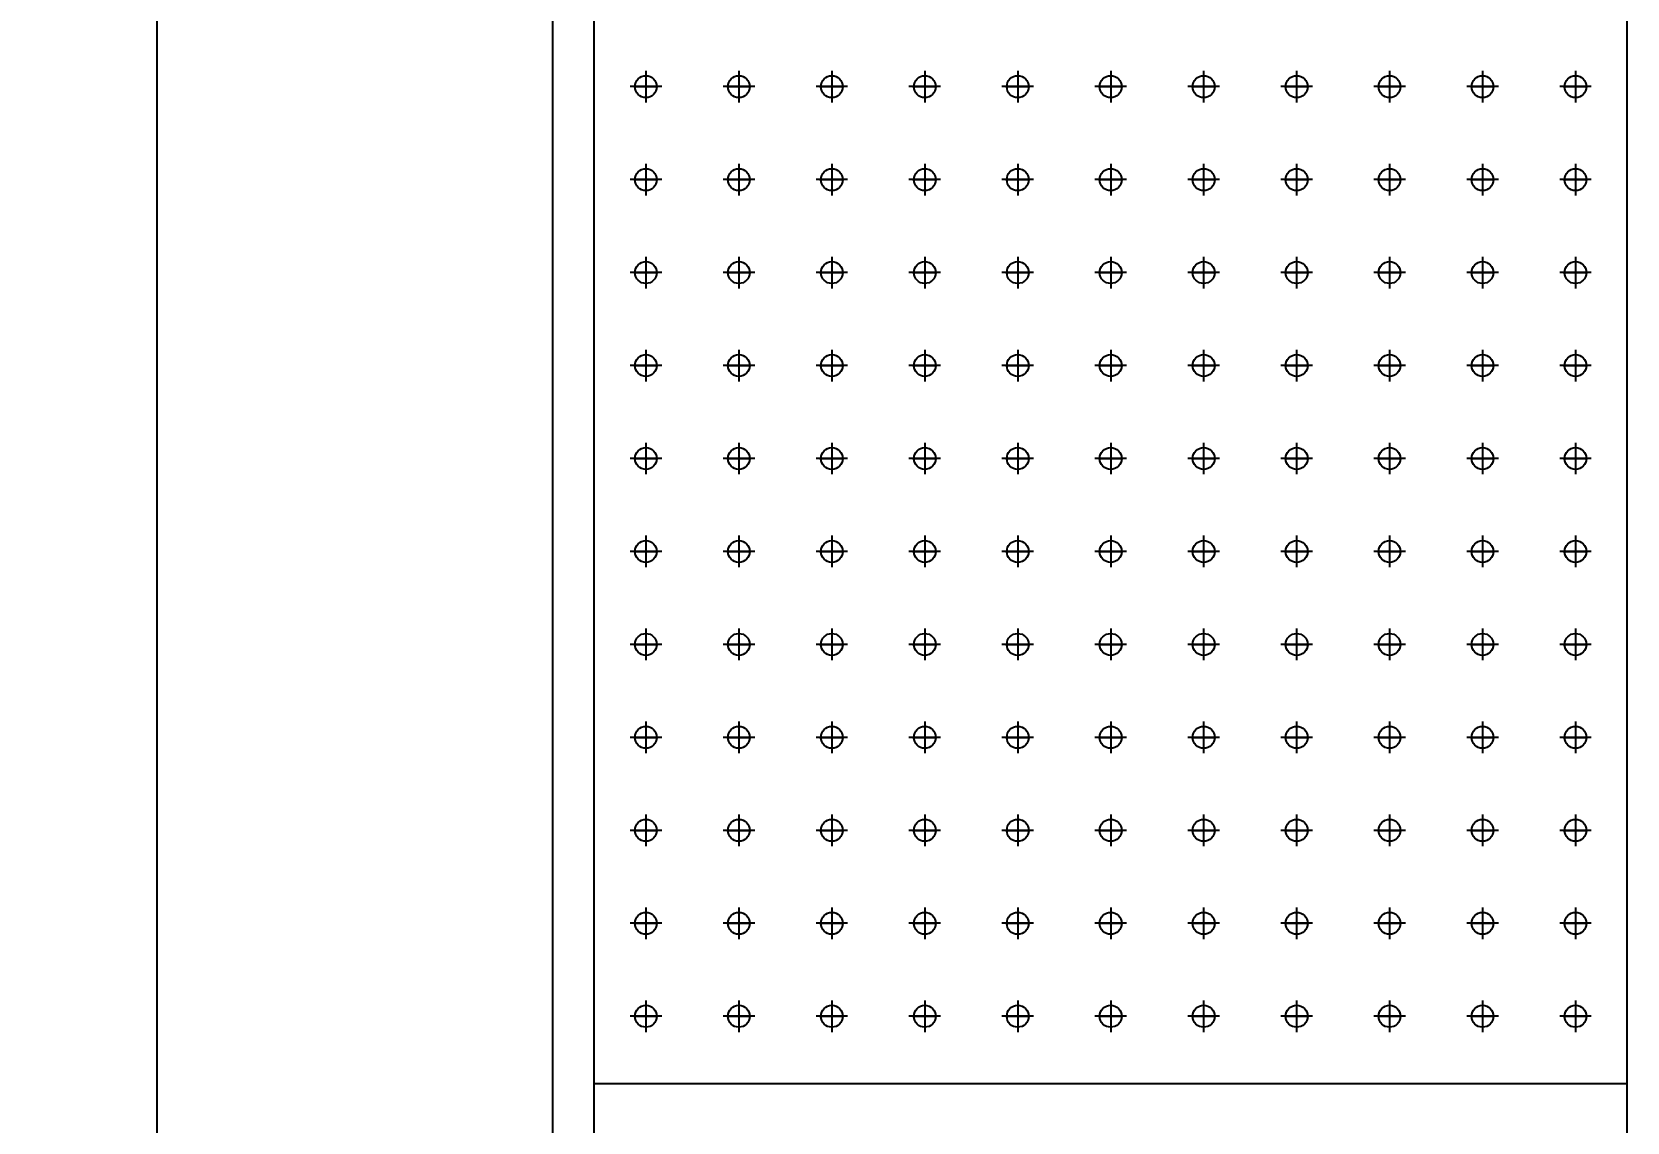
# Model space of a CAD drawing. Header units: millimetres. Extents: x -5717 to 18496, y -1212 to 15910.
# Drawn here: x -2656 to -1112, y 11928 to 12983 of the extents above; entities that cross this region are included whole.
import ezdxf

# ---------------------------------------------------------------- set-up
doc = ezdxf.new("R2010")
doc.units = ezdxf.units.MM
doc.linetypes.add('CENTER', pattern=[2, 1.25, -0.25, 0.25, -0.25])
doc.layers.get('DEFPOINTS').update_dxf_attribs({"color": 143})
doc.layers.add('CENTER', color=1, linetype='CENTER')
doc.layers.add('냉각탑_dim', color=1, linetype='Continuous')
doc.styles.add('HY울릉도L', font='')
doc.styles.get('HY울릉도L').set_extended_font_data('HY울릉도L')
doc.dimstyles.new('성지DIM', dxfattribs={"dimtxt": 3.5, "dimasz": 3, "dimexe": 1, "dimexo": 2.5, "dimgap": 2, "dimtad": 1, "dimdec": 0, "dimzin": 3, "dimdsep": 46, "dimtxsty": 'HY울릉도L', "dimblk": 'ARCHTICK', "dimcen": -2, "dimclrd": 256, "dimclre": 256, "dimclrt": 7, "dimadec": 0, "dimazin": 0, "dimtfac": 1, "dimtdec": 0, "dimtofl": 0, "dimtmove": 0, "dimatfit": 3, "dimfxl": 1, "dimtolj": 1, "dimtzin": 0, "dimlwe": -1, "dimarcsym": 0})

# ---------------------------------------------------------------- blocks, each defined once
blk = doc.blocks.new('_ArchTick')
at = {"color": 0, "linetype": 'ByBlock', "const_width": 0.15}
blk.add_lwpolyline([(-0.5, -0.5), (0.5, 0.5)], dxfattribs=at)
blk = doc.blocks.new('*D13')
at = {"layer": 'DEFPOINTS', "color": 0, "transparency": 16777216}
for p in [(-2152, 13515.4), (-2535.5, 9915.4), (-2152, 9915.4)]:
    blk.add_point(p, dxfattribs=at)
at = {"layer": '냉각탑_dim', "transparency": 16777216}
for p, q in [((-2202, 13515.4), (-2555.5, 13515.4)), ((-2202, 9915.4), (-2555.5, 9915.4))]:
    blk.add_line(p, q, dxfattribs=at)
at = {"layer": '냉각탑_dim', "lineweight": -2, "transparency": 16777216}
blk.add_line((-2535.5, 13515.4), (-2535.5, 9915.4), dxfattribs=at)
at = {"layer": '냉각탑_dim', "lineweight": -2, "transparency": 16777216, "xscale": 60, "yscale": 60, "zscale": 60}
for p, rotation in [((-2535.5, 13515.4), 90), ((-2535.5, 9915.4), 270)]:
    blk.add_blockref('_ArchTick', p, dxfattribs=dict(at, rotation=rotation))
at = {"layer": '냉각탑_dim', "color": 7, "transparency": 16777216, "insert": (-2610.5, 11715.4), "char_height": 70, "attachment_point": 5, "rotation": 90, "style": 'HY울릉도L'}
blk.add_mtext('\\A1;3600', dxfattribs=at)

msp = doc.modelspace()

# ---------------------------------------------------------------- linework, layer by layer
at = {"color": 3}
for p, q in [((-2152, 9915.4), (-2152, 13515.4)), ((-2112, 9955.4), (-2112, 13475.4)), ((-1112, 9955.4), (-1112, 13475.4)), ((-2112, 11965.4), (-1112, 11965.4))]:
    msp.add_line(p, q, dxfattribs=at)
for centre in [(-2062, 12930.4), (-1972, 12930.4), (-1882, 12930.4), (-1792, 12930.4), (-1702, 12930.4), (-1612, 12930.4), (-1522, 12930.4), (-1432, 12930.4), (-1342, 12930.4), (-1252, 12930.4), (-1162, 12930.4), (-2062, 12840.4), (-1972, 12840.4), (-1882, 12840.4), (-1792, 12840.4), (-1702, 12840.4), (-1612, 12840.4), (-1522, 12840.4), (-1432, 12840.4), (-1342, 12840.4), (-1252, 12840.4), (-1162, 12840.4), (-2062, 12750.4), (-1972, 12750.4), (-1882, 12750.4), (-1792, 12750.4), (-1702, 12750.4), (-1612, 12750.4), (-1522, 12750.4), (-1432, 12750.4), (-1342, 12750.4), (-1252, 12750.4), (-1162, 12750.4), (-2062, 12660.4), (-1972, 12660.4), (-1882, 12660.4), (-1792, 12660.4), (-1702, 12660.4), (-1612, 12660.4), (-1522, 12660.4), (-1432, 12660.4), (-1342, 12660.4), (-1252, 12660.4), (-1162, 12660.4), (-2062, 12570.4), (-1972, 12570.4), (-1882, 12570.4), (-1792, 12570.4), (-1702, 12570.4), (-1612, 12570.4), (-1522, 12570.4), (-1432, 12570.4), (-1342, 12570.4), (-1252, 12570.4), (-1162, 12570.4), (-2062, 12480.4), (-1972, 12480.4), (-1882, 12480.4), (-1792, 12480.4), (-1702, 12480.4), (-1612, 12480.4), (-1522, 12480.4), (-1432, 12480.4), (-1342, 12480.4), (-1252, 12480.4), (-1162, 12480.4), (-2062, 12390.4), (-1972, 12390.4), (-1882, 12390.4), (-1792, 12390.4), (-1702, 12390.4), (-1612, 12390.4), (-1522, 12390.4), (-1432, 12390.4), (-1342, 12390.4), (-1252, 12390.4), (-1162, 12390.4), (-2062, 12300.4), (-1972, 12300.4), (-1882, 12300.4), (-1792, 12300.4), (-1702, 12300.4), (-1612, 12300.4), (-1522, 12300.4), (-1432, 12300.4), (-1342, 12300.4), (-1252, 12300.4), (-1162, 12300.4), (-2062, 12210.4), (-1972, 12210.4), (-1882, 12210.4), (-1792, 12210.4), (-1702, 12210.4), (-1612, 12210.4), (-1522, 12210.4), (-1432, 12210.4), (-1342, 12210.4), (-1252, 12210.4), (-1162, 12210.4), (-2062, 12120.4), (-1972, 12120.4), (-1882, 12120.4), (-1792, 12120.4), (-1702, 12120.4), (-1612, 12120.4), (-1522, 12120.4), (-1432, 12120.4), (-1342, 12120.4), (-1252, 12120.4), (-1162, 12120.4), (-2062, 12030.4), (-1972, 12030.4), (-1882, 12030.4), (-1792, 12030.4), (-1702, 12030.4), (-1612, 12030.4), (-1522, 12030.4), (-1432, 12030.4), (-1342, 12030.4), (-1252, 12030.4), (-1162, 12030.4)]:
    msp.add_circle(centre, 10.6)
at = {"layer": 'CENTER', "linetype": 'CENTER', "ltscale": 50}
for p, q in [((-2062, 12945.7), (-2062, 12915.1)), ((-1972, 12945.7), (-1972, 12915.1)), ((-1882, 12945.7), (-1882, 12915.1)), ((-1792, 12945.7), (-1792, 12915.1)), ((-1702, 12945.7), (-1702, 12915.1)), ((-1612, 12945.7), (-1612, 12915.1)), ((-1522, 12945.7), (-1522, 12915.1)), ((-1432, 12945.7), (-1432, 12915.1)), ((-1342, 12945.7), (-1342, 12915.1)), ((-1252, 12945.7), (-1252, 12915.1)), ((-1162, 12945.7), (-1162, 12915.1)), ((-2046.7, 12930.4), (-2077.3, 12930.4)), ((-2073.8, 12930.4), (-2050.3, 12930.4)), ((-2050.3, 12930.4), (-2073.8, 12930.4)), ((-2073.8, 12930.4), (-2050.3, 12930.4)), ((-2062, 12942.2), (-2062, 12918.7)), ((-1956.7, 12930.4), (-1987.3, 12930.4)), ((-1983.8, 12930.4), (-1960.3, 12930.4)), ((-1960.3, 12930.4), (-1983.8, 12930.4)), ((-1983.8, 12930.4), (-1960.3, 12930.4)), ((-1972, 12942.2), (-1972, 12918.7)), ((-1866.7, 12930.4), (-1897.3, 12930.4)), ((-1893.8, 12930.4), (-1870.3, 12930.4)), ((-1870.3, 12930.4), (-1893.8, 12930.4)), ((-1893.8, 12930.4), (-1870.3, 12930.4)), ((-1882, 12942.2), (-1882, 12918.7)), ((-1776.7, 12930.4), (-1807.3, 12930.4)), ((-1803.8, 12930.4), (-1780.3, 12930.4)), ((-1780.3, 12930.4), (-1803.8, 12930.4)), ((-1803.8, 12930.4), (-1780.3, 12930.4)), ((-1792, 12942.2), (-1792, 12918.7)), ((-1686.7, 12930.4), (-1717.3, 12930.4)), ((-1713.8, 12930.4), (-1690.3, 12930.4)), ((-1690.3, 12930.4), (-1713.8, 12930.4)), ((-1713.8, 12930.4), (-1690.3, 12930.4)), ((-1702, 12942.2), (-1702, 12918.7)), ((-1596.7, 12930.4), (-1627.3, 12930.4)), ((-1623.8, 12930.4), (-1600.3, 12930.4)), ((-1600.3, 12930.4), (-1623.8, 12930.4)), ((-1623.8, 12930.4), (-1600.3, 12930.4)), ((-1612, 12942.2), (-1612, 12918.7)), ((-1506.7, 12930.4), (-1537.3, 12930.4)), ((-1533.8, 12930.4), (-1510.3, 12930.4)), ((-1510.3, 12930.4), (-1533.8, 12930.4)), ((-1533.8, 12930.4), (-1510.3, 12930.4)), ((-1522, 12942.2), (-1522, 12918.7)), ((-1416.7, 12930.4), (-1447.3, 12930.4)), ((-1443.8, 12930.4), (-1420.3, 12930.4)), ((-1420.3, 12930.4), (-1443.8, 12930.4)), ((-1443.8, 12930.4), (-1420.3, 12930.4)), ((-1432, 12942.2), (-1432, 12918.7)), ((-1326.7, 12930.4), (-1357.3, 12930.4)), ((-1353.8, 12930.4), (-1330.3, 12930.4)), ((-1330.3, 12930.4), (-1353.8, 12930.4)), ((-1353.8, 12930.4), (-1330.3, 12930.4)), ((-1342, 12942.2), (-1342, 12918.7)), ((-1236.7, 12930.4), (-1267.3, 12930.4)), ((-1263.8, 12930.4), (-1240.3, 12930.4)), ((-1240.3, 12930.4), (-1263.8, 12930.4)), ((-1263.8, 12930.4), (-1240.3, 12930.4)), ((-1252, 12942.2), (-1252, 12918.7)), ((-1146.7, 12930.4), (-1177.3, 12930.4)), ((-1173.8, 12930.4), (-1150.3, 12930.4)), ((-1150.3, 12930.4), (-1173.8, 12930.4)), ((-1173.8, 12930.4), (-1150.3, 12930.4)), ((-1162, 12942.2), (-1162, 12918.7)), ((-2062, 12855.7), (-2062, 12825.1)), ((-2062, 12852.2), (-2062, 12828.7)), ((-1972, 12855.7), (-1972, 12825.1)), ((-1972, 12852.2), (-1972, 12828.7)), ((-1882, 12855.7), (-1882, 12825.1)), ((-1882, 12852.2), (-1882, 12828.7)), ((-1792, 12855.7), (-1792, 12825.1)), ((-1792, 12852.2), (-1792, 12828.7)), ((-1702, 12855.7), (-1702, 12825.1)), ((-1702, 12852.2), (-1702, 12828.7)), ((-1612, 12855.7), (-1612, 12825.1)), ((-1612, 12852.2), (-1612, 12828.7)), ((-1522, 12855.7), (-1522, 12825.1)), ((-1522, 12852.2), (-1522, 12828.7)), ((-1432, 12855.7), (-1432, 12825.1)), ((-1432, 12852.2), (-1432, 12828.7)), ((-1342, 12855.7), (-1342, 12825.1)), ((-1342, 12852.2), (-1342, 12828.7)), ((-1252, 12855.7), (-1252, 12825.1)), ((-1252, 12852.2), (-1252, 12828.7)), ((-1162, 12855.7), (-1162, 12825.1)), ((-1162, 12852.2), (-1162, 12828.7)), ((-2046.7, 12840.4), (-2077.3, 12840.4)), ((-2073.8, 12840.4), (-2050.3, 12840.4)), ((-2050.3, 12840.4), (-2073.8, 12840.4)), ((-2073.8, 12840.4), (-2050.3, 12840.4)), ((-1956.7, 12840.4), (-1987.3, 12840.4)), ((-1983.8, 12840.4), (-1960.3, 12840.4)), ((-1960.3, 12840.4), (-1983.8, 12840.4)), ((-1983.8, 12840.4), (-1960.3, 12840.4)), ((-1866.7, 12840.4), (-1897.3, 12840.4)), ((-1893.8, 12840.4), (-1870.3, 12840.4)), ((-1870.3, 12840.4), (-1893.8, 12840.4)), ((-1893.8, 12840.4), (-1870.3, 12840.4)), ((-1776.7, 12840.4), (-1807.3, 12840.4)), ((-1803.8, 12840.4), (-1780.3, 12840.4)), ((-1780.3, 12840.4), (-1803.8, 12840.4)), ((-1803.8, 12840.4), (-1780.3, 12840.4)), ((-1686.7, 12840.4), (-1717.3, 12840.4)), ((-1713.8, 12840.4), (-1690.3, 12840.4)), ((-1690.3, 12840.4), (-1713.8, 12840.4)), ((-1713.8, 12840.4), (-1690.3, 12840.4)), ((-1596.7, 12840.4), (-1627.3, 12840.4)), ((-1623.8, 12840.4), (-1600.3, 12840.4)), ((-1600.3, 12840.4), (-1623.8, 12840.4)), ((-1623.8, 12840.4), (-1600.3, 12840.4)), ((-1506.7, 12840.4), (-1537.3, 12840.4)), ((-1533.8, 12840.4), (-1510.3, 12840.4)), ((-1510.3, 12840.4), (-1533.8, 12840.4)), ((-1533.8, 12840.4), (-1510.3, 12840.4)), ((-1416.7, 12840.4), (-1447.3, 12840.4)), ((-1443.8, 12840.4), (-1420.3, 12840.4)), ((-1420.3, 12840.4), (-1443.8, 12840.4)), ((-1443.8, 12840.4), (-1420.3, 12840.4)), ((-1326.7, 12840.4), (-1357.3, 12840.4)), ((-1353.8, 12840.4), (-1330.3, 12840.4)), ((-1330.3, 12840.4), (-1353.8, 12840.4)), ((-1353.8, 12840.4), (-1330.3, 12840.4)), ((-1236.7, 12840.4), (-1267.3, 12840.4)), ((-1263.8, 12840.4), (-1240.3, 12840.4)), ((-1240.3, 12840.4), (-1263.8, 12840.4)), ((-1263.8, 12840.4), (-1240.3, 12840.4)), ((-1146.7, 12840.4), (-1177.3, 12840.4)), ((-1173.8, 12840.4), (-1150.3, 12840.4)), ((-1150.3, 12840.4), (-1173.8, 12840.4)), ((-1173.8, 12840.4), (-1150.3, 12840.4)), ((-2062, 12765.7), (-2062, 12735.1)), ((-2062, 12762.2), (-2062, 12738.7)), ((-1972, 12765.7), (-1972, 12735.1)), ((-1972, 12762.2), (-1972, 12738.7)), ((-1882, 12765.7), (-1882, 12735.1)), ((-1882, 12762.2), (-1882, 12738.7)), ((-1792, 12765.7), (-1792, 12735.1)), ((-1792, 12762.2), (-1792, 12738.7)), ((-1702, 12765.7), (-1702, 12735.1)), ((-1702, 12762.2), (-1702, 12738.7)), ((-1612, 12765.7), (-1612, 12735.1)), ((-1612, 12762.2), (-1612, 12738.7)), ((-1522, 12765.7), (-1522, 12735.1)), ((-1522, 12762.2), (-1522, 12738.7)), ((-1432, 12765.7), (-1432, 12735.1)), ((-1432, 12762.2), (-1432, 12738.7)), ((-1342, 12765.7), (-1342, 12735.1)), ((-1342, 12762.2), (-1342, 12738.7)), ((-1252, 12765.7), (-1252, 12735.1)), ((-1252, 12762.2), (-1252, 12738.7)), ((-1162, 12765.7), (-1162, 12735.1)), ((-1162, 12762.2), (-1162, 12738.7)), ((-2046.7, 12750.4), (-2077.3, 12750.4)), ((-2073.8, 12750.4), (-2050.3, 12750.4)), ((-2050.3, 12750.4), (-2073.8, 12750.4)), ((-2073.8, 12750.4), (-2050.3, 12750.4)), ((-1956.7, 12750.4), (-1987.3, 12750.4)), ((-1983.8, 12750.4), (-1960.3, 12750.4)), ((-1960.3, 12750.4), (-1983.8, 12750.4)), ((-1983.8, 12750.4), (-1960.3, 12750.4)), ((-1866.7, 12750.4), (-1897.3, 12750.4)), ((-1893.8, 12750.4), (-1870.3, 12750.4)), ((-1870.3, 12750.4), (-1893.8, 12750.4)), ((-1893.8, 12750.4), (-1870.3, 12750.4)), ((-1776.7, 12750.4), (-1807.3, 12750.4)), ((-1803.8, 12750.4), (-1780.3, 12750.4)), ((-1780.3, 12750.4), (-1803.8, 12750.4)), ((-1803.8, 12750.4), (-1780.3, 12750.4)), ((-1686.7, 12750.4), (-1717.3, 12750.4)), ((-1713.8, 12750.4), (-1690.3, 12750.4)), ((-1690.3, 12750.4), (-1713.8, 12750.4)), ((-1713.8, 12750.4), (-1690.3, 12750.4)), ((-1596.7, 12750.4), (-1627.3, 12750.4)), ((-1623.8, 12750.4), (-1600.3, 12750.4)), ((-1600.3, 12750.4), (-1623.8, 12750.4)), ((-1623.8, 12750.4), (-1600.3, 12750.4)), ((-1506.7, 12750.4), (-1537.3, 12750.4)), ((-1533.8, 12750.4), (-1510.3, 12750.4)), ((-1510.3, 12750.4), (-1533.8, 12750.4)), ((-1533.8, 12750.4), (-1510.3, 12750.4)), ((-1416.7, 12750.4), (-1447.3, 12750.4)), ((-1443.8, 12750.4), (-1420.3, 12750.4)), ((-1420.3, 12750.4), (-1443.8, 12750.4)), ((-1443.8, 12750.4), (-1420.3, 12750.4)), ((-1326.7, 12750.4), (-1357.3, 12750.4)), ((-1353.8, 12750.4), (-1330.3, 12750.4)), ((-1330.3, 12750.4), (-1353.8, 12750.4)), ((-1353.8, 12750.4), (-1330.3, 12750.4)), ((-1236.7, 12750.4), (-1267.3, 12750.4)), ((-1263.8, 12750.4), (-1240.3, 12750.4)), ((-1240.3, 12750.4), (-1263.8, 12750.4)), ((-1263.8, 12750.4), (-1240.3, 12750.4)), ((-1146.7, 12750.4), (-1177.3, 12750.4)), ((-1173.8, 12750.4), (-1150.3, 12750.4)), ((-1150.3, 12750.4), (-1173.8, 12750.4)), ((-1173.8, 12750.4), (-1150.3, 12750.4)), ((-2062, 12675.7), (-2062, 12645.1)), ((-2062, 12672.2), (-2062, 12648.7)), ((-1972, 12675.7), (-1972, 12645.1)), ((-1972, 12672.2), (-1972, 12648.7)), ((-1882, 12675.7), (-1882, 12645.1)), ((-1882, 12672.2), (-1882, 12648.7)), ((-1792, 12675.7), (-1792, 12645.1)), ((-1792, 12672.2), (-1792, 12648.7)), ((-1702, 12675.7), (-1702, 12645.1)), ((-1702, 12672.2), (-1702, 12648.7)), ((-1612, 12675.7), (-1612, 12645.1)), ((-1612, 12672.2), (-1612, 12648.7)), ((-1522, 12675.7), (-1522, 12645.1)), ((-1522, 12672.2), (-1522, 12648.7)), ((-1432, 12675.7), (-1432, 12645.1)), ((-1432, 12672.2), (-1432, 12648.7)), ((-1342, 12675.7), (-1342, 12645.1)), ((-1342, 12672.2), (-1342, 12648.7)), ((-1252, 12675.7), (-1252, 12645.1)), ((-1252, 12672.2), (-1252, 12648.7)), ((-1162, 12675.7), (-1162, 12645.1)), ((-1162, 12672.2), (-1162, 12648.7)), ((-2046.7, 12660.4), (-2077.3, 12660.4)), ((-2073.8, 12660.4), (-2050.3, 12660.4)), ((-2050.3, 12660.4), (-2073.8, 12660.4)), ((-2073.8, 12660.4), (-2050.3, 12660.4)), ((-1956.7, 12660.4), (-1987.3, 12660.4)), ((-1983.8, 12660.4), (-1960.3, 12660.4)), ((-1960.3, 12660.4), (-1983.8, 12660.4)), ((-1983.8, 12660.4), (-1960.3, 12660.4)), ((-1866.7, 12660.4), (-1897.3, 12660.4)), ((-1893.8, 12660.4), (-1870.3, 12660.4)), ((-1870.3, 12660.4), (-1893.8, 12660.4)), ((-1893.8, 12660.4), (-1870.3, 12660.4)), ((-1776.7, 12660.4), (-1807.3, 12660.4)), ((-1803.8, 12660.4), (-1780.3, 12660.4)), ((-1780.3, 12660.4), (-1803.8, 12660.4)), ((-1803.8, 12660.4), (-1780.3, 12660.4)), ((-1686.7, 12660.4), (-1717.3, 12660.4)), ((-1713.8, 12660.4), (-1690.3, 12660.4)), ((-1690.3, 12660.4), (-1713.8, 12660.4)), ((-1713.8, 12660.4), (-1690.3, 12660.4)), ((-1596.7, 12660.4), (-1627.3, 12660.4)), ((-1623.8, 12660.4), (-1600.3, 12660.4)), ((-1600.3, 12660.4), (-1623.8, 12660.4)), ((-1623.8, 12660.4), (-1600.3, 12660.4)), ((-1506.7, 12660.4), (-1537.3, 12660.4)), ((-1533.8, 12660.4), (-1510.3, 12660.4)), ((-1510.3, 12660.4), (-1533.8, 12660.4)), ((-1533.8, 12660.4), (-1510.3, 12660.4)), ((-1416.7, 12660.4), (-1447.3, 12660.4)), ((-1443.8, 12660.4), (-1420.3, 12660.4)), ((-1420.3, 12660.4), (-1443.8, 12660.4)), ((-1443.8, 12660.4), (-1420.3, 12660.4)), ((-1326.7, 12660.4), (-1357.3, 12660.4)), ((-1353.8, 12660.4), (-1330.3, 12660.4)), ((-1330.3, 12660.4), (-1353.8, 12660.4)), ((-1353.8, 12660.4), (-1330.3, 12660.4)), ((-1236.7, 12660.4), (-1267.3, 12660.4)), ((-1263.8, 12660.4), (-1240.3, 12660.4)), ((-1240.3, 12660.4), (-1263.8, 12660.4)), ((-1263.8, 12660.4), (-1240.3, 12660.4)), ((-1146.7, 12660.4), (-1177.3, 12660.4)), ((-1173.8, 12660.4), (-1150.3, 12660.4)), ((-1150.3, 12660.4), (-1173.8, 12660.4)), ((-1173.8, 12660.4), (-1150.3, 12660.4)), ((-2062, 12585.7), (-2062, 12555.1)), ((-2062, 12582.2), (-2062, 12558.7)), ((-1972, 12585.7), (-1972, 12555.1)), ((-1972, 12582.2), (-1972, 12558.7)), ((-1882, 12585.7), (-1882, 12555.1)), ((-1882, 12582.2), (-1882, 12558.7)), ((-1792, 12585.7), (-1792, 12555.1)), ((-1792, 12582.2), (-1792, 12558.7)), ((-1702, 12585.7), (-1702, 12555.1)), ((-1702, 12582.2), (-1702, 12558.7)), ((-1612, 12585.7), (-1612, 12555.1)), ((-1612, 12582.2), (-1612, 12558.7)), ((-1522, 12585.7), (-1522, 12555.1)), ((-1522, 12582.2), (-1522, 12558.7)), ((-1432, 12585.7), (-1432, 12555.1)), ((-1432, 12582.2), (-1432, 12558.7)), ((-1342, 12585.7), (-1342, 12555.1)), ((-1342, 12582.2), (-1342, 12558.7)), ((-1252, 12585.7), (-1252, 12555.1)), ((-1252, 12582.2), (-1252, 12558.7)), ((-1162, 12585.7), (-1162, 12555.1)), ((-1162, 12582.2), (-1162, 12558.7)), ((-2046.7, 12570.4), (-2077.3, 12570.4)), ((-2073.8, 12570.4), (-2050.3, 12570.4)), ((-2050.3, 12570.4), (-2073.8, 12570.4)), ((-2073.8, 12570.4), (-2050.3, 12570.4)), ((-1956.7, 12570.4), (-1987.3, 12570.4)), ((-1983.8, 12570.4), (-1960.3, 12570.4)), ((-1960.3, 12570.4), (-1983.8, 12570.4)), ((-1983.8, 12570.4), (-1960.3, 12570.4)), ((-1866.7, 12570.4), (-1897.3, 12570.4)), ((-1893.8, 12570.4), (-1870.3, 12570.4)), ((-1870.3, 12570.4), (-1893.8, 12570.4)), ((-1893.8, 12570.4), (-1870.3, 12570.4)), ((-1776.7, 12570.4), (-1807.3, 12570.4)), ((-1803.8, 12570.4), (-1780.3, 12570.4)), ((-1780.3, 12570.4), (-1803.8, 12570.4)), ((-1803.8, 12570.4), (-1780.3, 12570.4)), ((-1686.7, 12570.4), (-1717.3, 12570.4)), ((-1713.8, 12570.4), (-1690.3, 12570.4)), ((-1690.3, 12570.4), (-1713.8, 12570.4)), ((-1713.8, 12570.4), (-1690.3, 12570.4)), ((-1596.7, 12570.4), (-1627.3, 12570.4)), ((-1623.8, 12570.4), (-1600.3, 12570.4)), ((-1600.3, 12570.4), (-1623.8, 12570.4)), ((-1623.8, 12570.4), (-1600.3, 12570.4)), ((-1506.7, 12570.4), (-1537.3, 12570.4)), ((-1533.8, 12570.4), (-1510.3, 12570.4)), ((-1510.3, 12570.4), (-1533.8, 12570.4)), ((-1533.8, 12570.4), (-1510.3, 12570.4)), ((-1416.7, 12570.4), (-1447.3, 12570.4)), ((-1443.8, 12570.4), (-1420.3, 12570.4)), ((-1420.3, 12570.4), (-1443.8, 12570.4)), ((-1443.8, 12570.4), (-1420.3, 12570.4)), ((-1326.7, 12570.4), (-1357.3, 12570.4)), ((-1353.8, 12570.4), (-1330.3, 12570.4)), ((-1330.3, 12570.4), (-1353.8, 12570.4)), ((-1353.8, 12570.4), (-1330.3, 12570.4)), ((-1236.7, 12570.4), (-1267.3, 12570.4)), ((-1263.8, 12570.4), (-1240.3, 12570.4)), ((-1240.3, 12570.4), (-1263.8, 12570.4)), ((-1263.8, 12570.4), (-1240.3, 12570.4)), ((-1146.7, 12570.4), (-1177.3, 12570.4)), ((-1173.8, 12570.4), (-1150.3, 12570.4)), ((-1150.3, 12570.4), (-1173.8, 12570.4)), ((-1173.8, 12570.4), (-1150.3, 12570.4)), ((-2062, 12495.7), (-2062, 12465.1)), ((-1972, 12495.7), (-1972, 12465.1)), ((-1882, 12495.7), (-1882, 12465.1)), ((-1792, 12495.7), (-1792, 12465.1)), ((-1702, 12495.7), (-1702, 12465.1)), ((-1612, 12495.7), (-1612, 12465.1)), ((-1522, 12495.7), (-1522, 12465.1)), ((-1432, 12495.7), (-1432, 12465.1)), ((-1342, 12495.7), (-1342, 12465.1)), ((-1252, 12495.7), (-1252, 12465.1)), ((-1162, 12495.7), (-1162, 12465.1)), ((-2046.7, 12480.4), (-2077.3, 12480.4)), ((-2073.8, 12480.4), (-2050.3, 12480.4)), ((-2050.3, 12480.4), (-2073.8, 12480.4)), ((-2073.8, 12480.4), (-2050.3, 12480.4)), ((-2062, 12492.2), (-2062, 12468.7)), ((-1956.7, 12480.4), (-1987.3, 12480.4)), ((-1983.8, 12480.4), (-1960.3, 12480.4)), ((-1960.3, 12480.4), (-1983.8, 12480.4)), ((-1983.8, 12480.4), (-1960.3, 12480.4)), ((-1972, 12492.2), (-1972, 12468.7)), ((-1866.7, 12480.4), (-1897.3, 12480.4)), ((-1893.8, 12480.4), (-1870.3, 12480.4)), ((-1870.3, 12480.4), (-1893.8, 12480.4)), ((-1893.8, 12480.4), (-1870.3, 12480.4)), ((-1882, 12492.2), (-1882, 12468.7)), ((-1776.7, 12480.4), (-1807.3, 12480.4)), ((-1803.8, 12480.4), (-1780.3, 12480.4)), ((-1780.3, 12480.4), (-1803.8, 12480.4)), ((-1803.8, 12480.4), (-1780.3, 12480.4)), ((-1792, 12492.2), (-1792, 12468.7)), ((-1686.7, 12480.4), (-1717.3, 12480.4)), ((-1713.8, 12480.4), (-1690.3, 12480.4)), ((-1690.3, 12480.4), (-1713.8, 12480.4)), ((-1713.8, 12480.4), (-1690.3, 12480.4)), ((-1702, 12492.2), (-1702, 12468.7)), ((-1596.7, 12480.4), (-1627.3, 12480.4)), ((-1623.8, 12480.4), (-1600.3, 12480.4)), ((-1600.3, 12480.4), (-1623.8, 12480.4)), ((-1623.8, 12480.4), (-1600.3, 12480.4)), ((-1612, 12492.2), (-1612, 12468.7)), ((-1506.7, 12480.4), (-1537.3, 12480.4)), ((-1533.8, 12480.4), (-1510.3, 12480.4)), ((-1510.3, 12480.4), (-1533.8, 12480.4)), ((-1533.8, 12480.4), (-1510.3, 12480.4)), ((-1522, 12492.2), (-1522, 12468.7)), ((-1416.7, 12480.4), (-1447.3, 12480.4)), ((-1443.8, 12480.4), (-1420.3, 12480.4)), ((-1420.3, 12480.4), (-1443.8, 12480.4)), ((-1443.8, 12480.4), (-1420.3, 12480.4)), ((-1432, 12492.2), (-1432, 12468.7)), ((-1326.7, 12480.4), (-1357.3, 12480.4)), ((-1353.8, 12480.4), (-1330.3, 12480.4)), ((-1330.3, 12480.4), (-1353.8, 12480.4)), ((-1353.8, 12480.4), (-1330.3, 12480.4)), ((-1342, 12492.2), (-1342, 12468.7)), ((-1236.7, 12480.4), (-1267.3, 12480.4)), ((-1263.8, 12480.4), (-1240.3, 12480.4)), ((-1240.3, 12480.4), (-1263.8, 12480.4)), ((-1263.8, 12480.4), (-1240.3, 12480.4)), ((-1252, 12492.2), (-1252, 12468.7)), ((-1146.7, 12480.4), (-1177.3, 12480.4)), ((-1173.8, 12480.4), (-1150.3, 12480.4)), ((-1150.3, 12480.4), (-1173.8, 12480.4)), ((-1173.8, 12480.4), (-1150.3, 12480.4)), ((-1162, 12492.2), (-1162, 12468.7)), ((-2062, 12405.7), (-2062, 12375.1)), ((-2062, 12402.2), (-2062, 12378.7)), ((-1972, 12405.7), (-1972, 12375.1)), ((-1972, 12402.2), (-1972, 12378.7)), ((-1882, 12405.7), (-1882, 12375.1)), ((-1882, 12402.2), (-1882, 12378.7)), ((-1792, 12405.7), (-1792, 12375.1)), ((-1792, 12402.2), (-1792, 12378.7)), ((-1702, 12405.7), (-1702, 12375.1)), ((-1702, 12402.2), (-1702, 12378.7)), ((-1612, 12405.7), (-1612, 12375.1)), ((-1612, 12402.2), (-1612, 12378.7)), ((-1522, 12405.7), (-1522, 12375.1)), ((-1522, 12402.2), (-1522, 12378.7)), ((-1432, 12405.7), (-1432, 12375.1)), ((-1432, 12402.2), (-1432, 12378.7)), ((-1342, 12405.7), (-1342, 12375.1)), ((-1342, 12402.2), (-1342, 12378.7)), ((-1252, 12405.7), (-1252, 12375.1)), ((-1252, 12402.2), (-1252, 12378.7)), ((-1162, 12405.7), (-1162, 12375.1)), ((-1162, 12402.2), (-1162, 12378.7)), ((-2046.7, 12390.4), (-2077.3, 12390.4)), ((-2073.8, 12390.4), (-2050.3, 12390.4)), ((-2050.3, 12390.4), (-2073.8, 12390.4)), ((-2073.8, 12390.4), (-2050.3, 12390.4)), ((-1956.7, 12390.4), (-1987.3, 12390.4)), ((-1983.8, 12390.4), (-1960.3, 12390.4)), ((-1960.3, 12390.4), (-1983.8, 12390.4)), ((-1983.8, 12390.4), (-1960.3, 12390.4)), ((-1866.7, 12390.4), (-1897.3, 12390.4)), ((-1893.8, 12390.4), (-1870.3, 12390.4)), ((-1870.3, 12390.4), (-1893.8, 12390.4)), ((-1893.8, 12390.4), (-1870.3, 12390.4)), ((-1776.7, 12390.4), (-1807.3, 12390.4)), ((-1803.8, 12390.4), (-1780.3, 12390.4)), ((-1780.3, 12390.4), (-1803.8, 12390.4)), ((-1803.8, 12390.4), (-1780.3, 12390.4)), ((-1686.7, 12390.4), (-1717.3, 12390.4)), ((-1713.8, 12390.4), (-1690.3, 12390.4)), ((-1690.3, 12390.4), (-1713.8, 12390.4)), ((-1713.8, 12390.4), (-1690.3, 12390.4)), ((-1596.7, 12390.4), (-1627.3, 12390.4)), ((-1623.8, 12390.4), (-1600.3, 12390.4)), ((-1600.3, 12390.4), (-1623.8, 12390.4)), ((-1623.8, 12390.4), (-1600.3, 12390.4)), ((-1506.7, 12390.4), (-1537.3, 12390.4)), ((-1533.8, 12390.4), (-1510.3, 12390.4)), ((-1510.3, 12390.4), (-1533.8, 12390.4)), ((-1533.8, 12390.4), (-1510.3, 12390.4)), ((-1416.7, 12390.4), (-1447.3, 12390.4)), ((-1443.8, 12390.4), (-1420.3, 12390.4)), ((-1420.3, 12390.4), (-1443.8, 12390.4)), ((-1443.8, 12390.4), (-1420.3, 12390.4)), ((-1326.7, 12390.4), (-1357.3, 12390.4)), ((-1353.8, 12390.4), (-1330.3, 12390.4)), ((-1330.3, 12390.4), (-1353.8, 12390.4)), ((-1353.8, 12390.4), (-1330.3, 12390.4)), ((-1236.7, 12390.4), (-1267.3, 12390.4)), ((-1263.8, 12390.4), (-1240.3, 12390.4)), ((-1240.3, 12390.4), (-1263.8, 12390.4)), ((-1263.8, 12390.4), (-1240.3, 12390.4)), ((-1146.7, 12390.4), (-1177.3, 12390.4)), ((-1173.8, 12390.4), (-1150.3, 12390.4)), ((-1150.3, 12390.4), (-1173.8, 12390.4)), ((-1173.8, 12390.4), (-1150.3, 12390.4)), ((-2062, 12315.7), (-2062, 12285.1)), ((-2062, 12312.2), (-2062, 12288.7)), ((-1972, 12315.7), (-1972, 12285.1)), ((-1972, 12312.2), (-1972, 12288.7)), ((-1882, 12315.7), (-1882, 12285.1)), ((-1882, 12312.2), (-1882, 12288.7)), ((-1792, 12315.7), (-1792, 12285.1)), ((-1792, 12312.2), (-1792, 12288.7)), ((-1702, 12315.7), (-1702, 12285.1)), ((-1702, 12312.2), (-1702, 12288.7)), ((-1612, 12315.7), (-1612, 12285.1)), ((-1612, 12312.2), (-1612, 12288.7)), ((-1522, 12315.7), (-1522, 12285.1)), ((-1522, 12312.2), (-1522, 12288.7)), ((-1432, 12315.7), (-1432, 12285.1)), ((-1432, 12312.2), (-1432, 12288.7)), ((-1342, 12315.7), (-1342, 12285.1)), ((-1342, 12312.2), (-1342, 12288.7)), ((-1252, 12315.7), (-1252, 12285.1)), ((-1252, 12312.2), (-1252, 12288.7)), ((-1162, 12315.7), (-1162, 12285.1)), ((-1162, 12312.2), (-1162, 12288.7)), ((-2046.7, 12300.4), (-2077.3, 12300.4)), ((-2073.8, 12300.4), (-2050.3, 12300.4)), ((-2050.3, 12300.4), (-2073.8, 12300.4)), ((-2073.8, 12300.4), (-2050.3, 12300.4)), ((-1956.7, 12300.4), (-1987.3, 12300.4)), ((-1983.8, 12300.4), (-1960.3, 12300.4)), ((-1960.3, 12300.4), (-1983.8, 12300.4)), ((-1983.8, 12300.4), (-1960.3, 12300.4)), ((-1866.7, 12300.4), (-1897.3, 12300.4)), ((-1893.8, 12300.4), (-1870.3, 12300.4)), ((-1870.3, 12300.4), (-1893.8, 12300.4)), ((-1893.8, 12300.4), (-1870.3, 12300.4)), ((-1776.7, 12300.4), (-1807.3, 12300.4)), ((-1803.8, 12300.4), (-1780.3, 12300.4)), ((-1780.3, 12300.4), (-1803.8, 12300.4)), ((-1803.8, 12300.4), (-1780.3, 12300.4)), ((-1686.7, 12300.4), (-1717.3, 12300.4)), ((-1713.8, 12300.4), (-1690.3, 12300.4)), ((-1690.3, 12300.4), (-1713.8, 12300.4)), ((-1713.8, 12300.4), (-1690.3, 12300.4)), ((-1596.7, 12300.4), (-1627.3, 12300.4)), ((-1623.8, 12300.4), (-1600.3, 12300.4)), ((-1600.3, 12300.4), (-1623.8, 12300.4)), ((-1623.8, 12300.4), (-1600.3, 12300.4)), ((-1506.7, 12300.4), (-1537.3, 12300.4)), ((-1533.8, 12300.4), (-1510.3, 12300.4)), ((-1510.3, 12300.4), (-1533.8, 12300.4)), ((-1533.8, 12300.4), (-1510.3, 12300.4)), ((-1416.7, 12300.4), (-1447.3, 12300.4)), ((-1443.8, 12300.4), (-1420.3, 12300.4)), ((-1420.3, 12300.4), (-1443.8, 12300.4)), ((-1443.8, 12300.4), (-1420.3, 12300.4)), ((-1326.7, 12300.4), (-1357.3, 12300.4)), ((-1353.8, 12300.4), (-1330.3, 12300.4)), ((-1330.3, 12300.4), (-1353.8, 12300.4)), ((-1353.8, 12300.4), (-1330.3, 12300.4)), ((-1236.7, 12300.4), (-1267.3, 12300.4)), ((-1263.8, 12300.4), (-1240.3, 12300.4)), ((-1240.3, 12300.4), (-1263.8, 12300.4)), ((-1263.8, 12300.4), (-1240.3, 12300.4)), ((-1146.7, 12300.4), (-1177.3, 12300.4)), ((-1173.8, 12300.4), (-1150.3, 12300.4)), ((-1150.3, 12300.4), (-1173.8, 12300.4)), ((-1173.8, 12300.4), (-1150.3, 12300.4)), ((-2062, 12225.7), (-2062, 12195.1)), ((-2062, 12222.2), (-2062, 12198.7)), ((-1972, 12225.7), (-1972, 12195.1)), ((-1972, 12222.2), (-1972, 12198.7)), ((-1882, 12225.7), (-1882, 12195.1)), ((-1882, 12222.2), (-1882, 12198.7)), ((-1792, 12225.7), (-1792, 12195.1)), ((-1792, 12222.2), (-1792, 12198.7)), ((-1702, 12225.7), (-1702, 12195.1)), ((-1702, 12222.2), (-1702, 12198.7)), ((-1612, 12225.7), (-1612, 12195.1)), ((-1612, 12222.2), (-1612, 12198.7)), ((-1522, 12225.7), (-1522, 12195.1)), ((-1522, 12222.2), (-1522, 12198.7)), ((-1432, 12225.7), (-1432, 12195.1)), ((-1432, 12222.2), (-1432, 12198.7)), ((-1342, 12225.7), (-1342, 12195.1)), ((-1342, 12222.2), (-1342, 12198.7)), ((-1252, 12225.7), (-1252, 12195.1)), ((-1252, 12222.2), (-1252, 12198.7)), ((-1162, 12225.7), (-1162, 12195.1)), ((-1162, 12222.2), (-1162, 12198.7)), ((-2046.7, 12210.4), (-2077.3, 12210.4)), ((-2073.8, 12210.4), (-2050.3, 12210.4)), ((-2050.3, 12210.4), (-2073.8, 12210.4)), ((-2073.8, 12210.4), (-2050.3, 12210.4)), ((-1956.7, 12210.4), (-1987.3, 12210.4)), ((-1983.8, 12210.4), (-1960.3, 12210.4)), ((-1960.3, 12210.4), (-1983.8, 12210.4)), ((-1983.8, 12210.4), (-1960.3, 12210.4)), ((-1866.7, 12210.4), (-1897.3, 12210.4)), ((-1893.8, 12210.4), (-1870.3, 12210.4)), ((-1870.3, 12210.4), (-1893.8, 12210.4)), ((-1893.8, 12210.4), (-1870.3, 12210.4)), ((-1776.7, 12210.4), (-1807.3, 12210.4)), ((-1803.8, 12210.4), (-1780.3, 12210.4)), ((-1780.3, 12210.4), (-1803.8, 12210.4)), ((-1803.8, 12210.4), (-1780.3, 12210.4)), ((-1686.7, 12210.4), (-1717.3, 12210.4)), ((-1713.8, 12210.4), (-1690.3, 12210.4)), ((-1690.3, 12210.4), (-1713.8, 12210.4)), ((-1713.8, 12210.4), (-1690.3, 12210.4)), ((-1596.7, 12210.4), (-1627.3, 12210.4)), ((-1623.8, 12210.4), (-1600.3, 12210.4)), ((-1600.3, 12210.4), (-1623.8, 12210.4)), ((-1623.8, 12210.4), (-1600.3, 12210.4)), ((-1506.7, 12210.4), (-1537.3, 12210.4)), ((-1533.8, 12210.4), (-1510.3, 12210.4)), ((-1510.3, 12210.4), (-1533.8, 12210.4)), ((-1533.8, 12210.4), (-1510.3, 12210.4)), ((-1416.7, 12210.4), (-1447.3, 12210.4)), ((-1443.8, 12210.4), (-1420.3, 12210.4)), ((-1420.3, 12210.4), (-1443.8, 12210.4)), ((-1443.8, 12210.4), (-1420.3, 12210.4)), ((-1326.7, 12210.4), (-1357.3, 12210.4)), ((-1353.8, 12210.4), (-1330.3, 12210.4)), ((-1330.3, 12210.4), (-1353.8, 12210.4)), ((-1353.8, 12210.4), (-1330.3, 12210.4)), ((-1236.7, 12210.4), (-1267.3, 12210.4)), ((-1263.8, 12210.4), (-1240.3, 12210.4)), ((-1240.3, 12210.4), (-1263.8, 12210.4)), ((-1263.8, 12210.4), (-1240.3, 12210.4)), ((-1146.7, 12210.4), (-1177.3, 12210.4)), ((-1173.8, 12210.4), (-1150.3, 12210.4)), ((-1150.3, 12210.4), (-1173.8, 12210.4)), ((-1173.8, 12210.4), (-1150.3, 12210.4)), ((-2062, 12135.7), (-2062, 12105.1)), ((-2062, 12132.2), (-2062, 12108.7)), ((-1972, 12135.7), (-1972, 12105.1)), ((-1972, 12132.2), (-1972, 12108.7)), ((-1882, 12135.7), (-1882, 12105.1)), ((-1882, 12132.2), (-1882, 12108.7)), ((-1792, 12135.7), (-1792, 12105.1)), ((-1792, 12132.2), (-1792, 12108.7)), ((-1702, 12135.7), (-1702, 12105.1)), ((-1702, 12132.2), (-1702, 12108.7)), ((-1612, 12135.7), (-1612, 12105.1)), ((-1612, 12132.2), (-1612, 12108.7)), ((-1522, 12135.7), (-1522, 12105.1)), ((-1522, 12132.2), (-1522, 12108.7)), ((-1432, 12135.7), (-1432, 12105.1)), ((-1432, 12132.2), (-1432, 12108.7)), ((-1342, 12135.7), (-1342, 12105.1)), ((-1342, 12132.2), (-1342, 12108.7)), ((-1252, 12135.7), (-1252, 12105.1)), ((-1252, 12132.2), (-1252, 12108.7)), ((-1162, 12135.7), (-1162, 12105.1)), ((-1162, 12132.2), (-1162, 12108.7)), ((-2046.7, 12120.4), (-2077.3, 12120.4)), ((-2073.8, 12120.4), (-2050.3, 12120.4)), ((-2050.3, 12120.4), (-2073.8, 12120.4)), ((-2073.8, 12120.4), (-2050.3, 12120.4)), ((-1956.7, 12120.4), (-1987.3, 12120.4)), ((-1983.8, 12120.4), (-1960.3, 12120.4)), ((-1960.3, 12120.4), (-1983.8, 12120.4)), ((-1983.8, 12120.4), (-1960.3, 12120.4)), ((-1866.7, 12120.4), (-1897.3, 12120.4)), ((-1893.8, 12120.4), (-1870.3, 12120.4)), ((-1870.3, 12120.4), (-1893.8, 12120.4)), ((-1893.8, 12120.4), (-1870.3, 12120.4)), ((-1776.7, 12120.4), (-1807.3, 12120.4)), ((-1803.8, 12120.4), (-1780.3, 12120.4)), ((-1780.3, 12120.4), (-1803.8, 12120.4)), ((-1803.8, 12120.4), (-1780.3, 12120.4)), ((-1686.7, 12120.4), (-1717.3, 12120.4)), ((-1713.8, 12120.4), (-1690.3, 12120.4)), ((-1690.3, 12120.4), (-1713.8, 12120.4)), ((-1713.8, 12120.4), (-1690.3, 12120.4)), ((-1596.7, 12120.4), (-1627.3, 12120.4)), ((-1623.8, 12120.4), (-1600.3, 12120.4)), ((-1600.3, 12120.4), (-1623.8, 12120.4)), ((-1623.8, 12120.4), (-1600.3, 12120.4)), ((-1506.7, 12120.4), (-1537.3, 12120.4)), ((-1533.8, 12120.4), (-1510.3, 12120.4)), ((-1510.3, 12120.4), (-1533.8, 12120.4)), ((-1533.8, 12120.4), (-1510.3, 12120.4)), ((-1416.7, 12120.4), (-1447.3, 12120.4)), ((-1443.8, 12120.4), (-1420.3, 12120.4)), ((-1420.3, 12120.4), (-1443.8, 12120.4)), ((-1443.8, 12120.4), (-1420.3, 12120.4)), ((-1326.7, 12120.4), (-1357.3, 12120.4)), ((-1353.8, 12120.4), (-1330.3, 12120.4)), ((-1330.3, 12120.4), (-1353.8, 12120.4)), ((-1353.8, 12120.4), (-1330.3, 12120.4)), ((-1236.7, 12120.4), (-1267.3, 12120.4)), ((-1263.8, 12120.4), (-1240.3, 12120.4)), ((-1240.3, 12120.4), (-1263.8, 12120.4)), ((-1263.8, 12120.4), (-1240.3, 12120.4)), ((-1146.7, 12120.4), (-1177.3, 12120.4)), ((-1173.8, 12120.4), (-1150.3, 12120.4)), ((-1150.3, 12120.4), (-1173.8, 12120.4)), ((-1173.8, 12120.4), (-1150.3, 12120.4)), ((-2062, 12045.7), (-2062, 12015.1)), ((-2062, 12042.2), (-2062, 12018.7)), ((-1972, 12045.7), (-1972, 12015.1)), ((-1972, 12042.2), (-1972, 12018.7)), ((-1882, 12045.7), (-1882, 12015.1)), ((-1882, 12042.2), (-1882, 12018.7)), ((-1792, 12045.7), (-1792, 12015.1)), ((-1792, 12042.2), (-1792, 12018.7)), ((-1702, 12045.7), (-1702, 12015.1)), ((-1702, 12042.2), (-1702, 12018.7)), ((-1612, 12045.7), (-1612, 12015.1)), ((-1612, 12042.2), (-1612, 12018.7)), ((-1522, 12045.7), (-1522, 12015.1)), ((-1522, 12042.2), (-1522, 12018.7)), ((-1432, 12045.7), (-1432, 12015.1)), ((-1432, 12042.2), (-1432, 12018.7)), ((-1342, 12045.7), (-1342, 12015.1)), ((-1342, 12042.2), (-1342, 12018.7)), ((-1252, 12045.7), (-1252, 12015.1)), ((-1252, 12042.2), (-1252, 12018.7)), ((-1162, 12045.7), (-1162, 12015.1)), ((-1162, 12042.2), (-1162, 12018.7)), ((-2046.7, 12030.4), (-2077.3, 12030.4)), ((-2073.8, 12030.4), (-2050.3, 12030.4)), ((-2050.3, 12030.4), (-2073.8, 12030.4)), ((-2073.8, 12030.4), (-2050.3, 12030.4)), ((-1956.7, 12030.4), (-1987.3, 12030.4)), ((-1983.8, 12030.4), (-1960.3, 12030.4)), ((-1960.3, 12030.4), (-1983.8, 12030.4)), ((-1983.8, 12030.4), (-1960.3, 12030.4)), ((-1866.7, 12030.4), (-1897.3, 12030.4)), ((-1893.8, 12030.4), (-1870.3, 12030.4)), ((-1870.3, 12030.4), (-1893.8, 12030.4)), ((-1893.8, 12030.4), (-1870.3, 12030.4)), ((-1776.7, 12030.4), (-1807.3, 12030.4)), ((-1803.8, 12030.4), (-1780.3, 12030.4)), ((-1780.3, 12030.4), (-1803.8, 12030.4)), ((-1803.8, 12030.4), (-1780.3, 12030.4)), ((-1686.7, 12030.4), (-1717.3, 12030.4)), ((-1713.8, 12030.4), (-1690.3, 12030.4)), ((-1690.3, 12030.4), (-1713.8, 12030.4)), ((-1713.8, 12030.4), (-1690.3, 12030.4)), ((-1596.7, 12030.4), (-1627.3, 12030.4)), ((-1623.8, 12030.4), (-1600.3, 12030.4)), ((-1600.3, 12030.4), (-1623.8, 12030.4)), ((-1623.8, 12030.4), (-1600.3, 12030.4)), ((-1506.7, 12030.4), (-1537.3, 12030.4)), ((-1533.8, 12030.4), (-1510.3, 12030.4)), ((-1510.3, 12030.4), (-1533.8, 12030.4)), ((-1533.8, 12030.4), (-1510.3, 12030.4)), ((-1416.7, 12030.4), (-1447.3, 12030.4)), ((-1443.8, 12030.4), (-1420.3, 12030.4)), ((-1420.3, 12030.4), (-1443.8, 12030.4)), ((-1443.8, 12030.4), (-1420.3, 12030.4)), ((-1326.7, 12030.4), (-1357.3, 12030.4)), ((-1353.8, 12030.4), (-1330.3, 12030.4)), ((-1330.3, 12030.4), (-1353.8, 12030.4)), ((-1353.8, 12030.4), (-1330.3, 12030.4)), ((-1236.7, 12030.4), (-1267.3, 12030.4)), ((-1263.8, 12030.4), (-1240.3, 12030.4)), ((-1240.3, 12030.4), (-1263.8, 12030.4)), ((-1263.8, 12030.4), (-1240.3, 12030.4)), ((-1146.7, 12030.4), (-1177.3, 12030.4)), ((-1173.8, 12030.4), (-1150.3, 12030.4)), ((-1150.3, 12030.4), (-1173.8, 12030.4)), ((-1173.8, 12030.4), (-1150.3, 12030.4))]:
    msp.add_line(p, q, dxfattribs=at)

# ---------------------------------------------------------------- dimensions: what is measured, and where the dimension line sits
at = {"layer": '냉각탑_dim'}
dim = msp.add_linear_dim(base=(-2535.5, 9915.4), p1=(-2152, 13515.4), p2=(-2152, 9915.4), angle=90, dimstyle='성지DIM', override={"dimscale": 20, "dimtmove": 2}, dxfattribs=at)
dim.commit()
dim.dimension.update_dxf_attribs({"geometry": '*D13', "text_midpoint": (-2610.5, 11715.4)})

doc.saveas('drawing.dxf')
